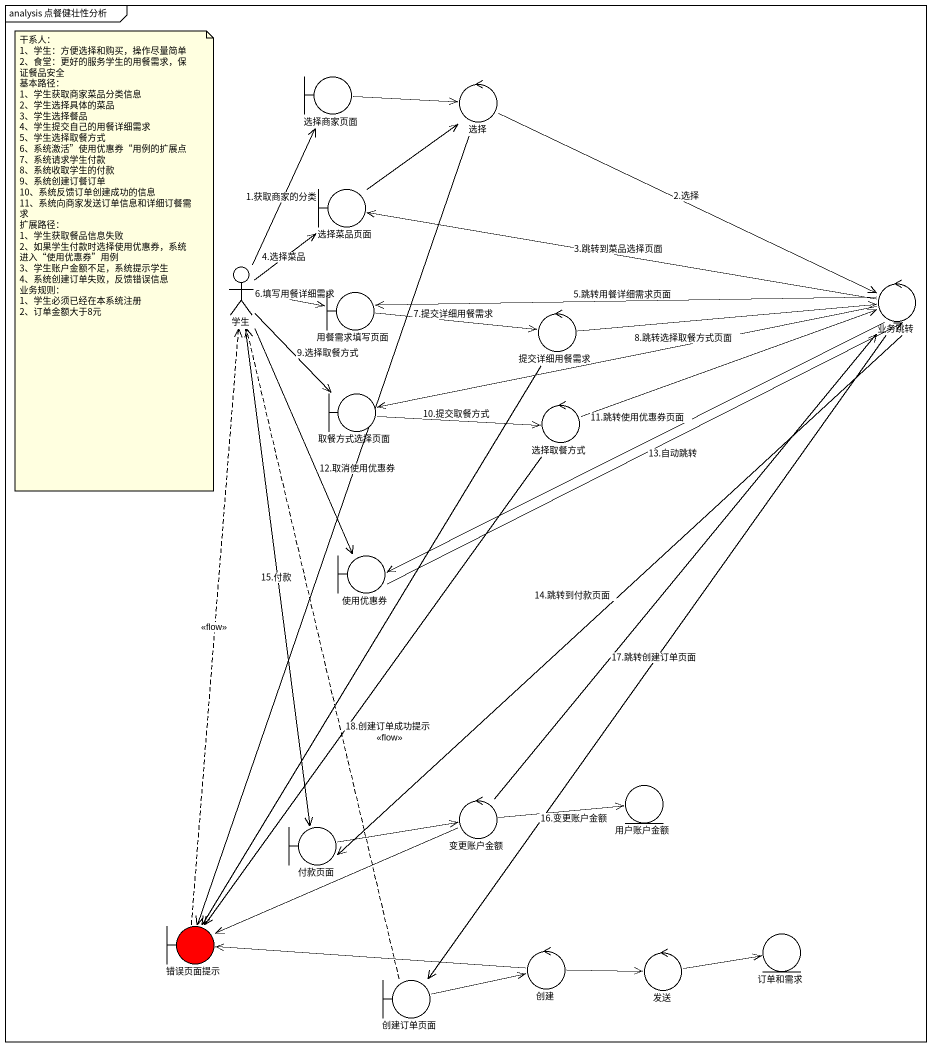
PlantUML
@startuml
mainframe analysis 点餐健壮性分析
boundary 选择商家页面
control 选择
boundary 选择菜品页面
actor 学生
boundary 用餐需求填写页面
control 业务跳转
control 提交详细用餐需求
boundary 取餐方式选择页面
control 选择取餐方式
boundary 使用优惠券
entity 用户账户金额
boundary 付款页面
control 变更账户金额
boundary 错误页面提示 #FF0000
control 创建
entity 订单和需求
boundary 创建订单页面
control 发送
选择商家页面 -right-> 选择
选择 -right-> 业务跳转 : 2.选择
选择 --> 错误页面提示
选择菜品页面 -up-> 选择
学生 -up-> 选择商家页面 : 1.获取商家的分类
学生 -up-> 选择菜品页面 : 4.选择菜品
学生 -right-> 用餐需求填写页面 : 6.填写用餐详细需求
学生 --> 取餐方式选择页面 : 9.选择取餐方式
学生 --> 使用优惠券 : 12.取消使用优惠券
学生 --> 付款页面 : 15.付款
用餐需求填写页面 -right-> 提交详细用餐需求 : 7.提交详细用餐需求
业务跳转 -left-> 选择菜品页面 : 3.跳转到菜品选择页面
业务跳转 -left-> 用餐需求填写页面 : 5.跳转用餐详细需求页面
业务跳转 -left-> 取餐方式选择页面 : 8.跳转选择取餐方式页面
业务跳转 -left-> 使用优惠券 : 11.跳转使用优惠券页面
业务跳转 --> 付款页面 : 14.跳转到付款页面
业务跳转 --> 创建订单页面 : 17.跳转创建订单页面
提交详细用餐需求 -right-> 业务跳转
提交详细用餐需求 --> 错误页面提示
取餐方式选择页面 -right-> 选择取餐方式 : 10.提交取餐方式
选择取餐方式 -right-> 业务跳转
选择取餐方式 --> 错误页面提示
使用优惠券 -right-> 业务跳转 : 13.自动跳转
付款页面 -right-> 变更账户金额
变更账户金额 -up-> 业务跳转
变更账户金额 -right-> 用户账户金额 : 16.变更账户金额
变更账户金额 -left-> 错误页面提示
错误页面提示 .up.> 学生 : <<flow>>
创建 -left-> 错误页面提示
创建 -right-> 发送
创建订单页面 .up.> 学生 : 18.创建订单成功提示\n<<flow>>
创建订单页面 -right-> 创建
发送 -right-> 订单和需求
note as N1
  干系人：
  1、学生：方便选择和购买，操作尽量简单
  2、食堂：更好的服务学生的用餐需求，保证餐品安全
  基本路径：
  1、学生获取商家菜品分类信息
  2、学生选择具体的菜品
  3、学生选择餐品
  4、学生提交自己的用餐详细需求
  5、学生选择取餐方式
  6、系统激活”使用优惠券“用例的扩展点
  7、系统请求学生付款
  8、系统收取学生的付款
  9、系统创建订餐订单
  10、系统反馈订单创建成功的信息
  11、系统向商家发送订单信息和详细订餐需求
  扩展路径：
  1、学生获取餐品信息失败
  2、如果学生付款时选择使用优惠券，系统进入“使用优惠券”用例
  3、学生账户金额不足，系统提示学生
  4、系统创建订单失败，反馈错误信息
  业务规则：
  1、学生必须已经在本系统注册
  2、订单金额大于8元
end note
@enduml
